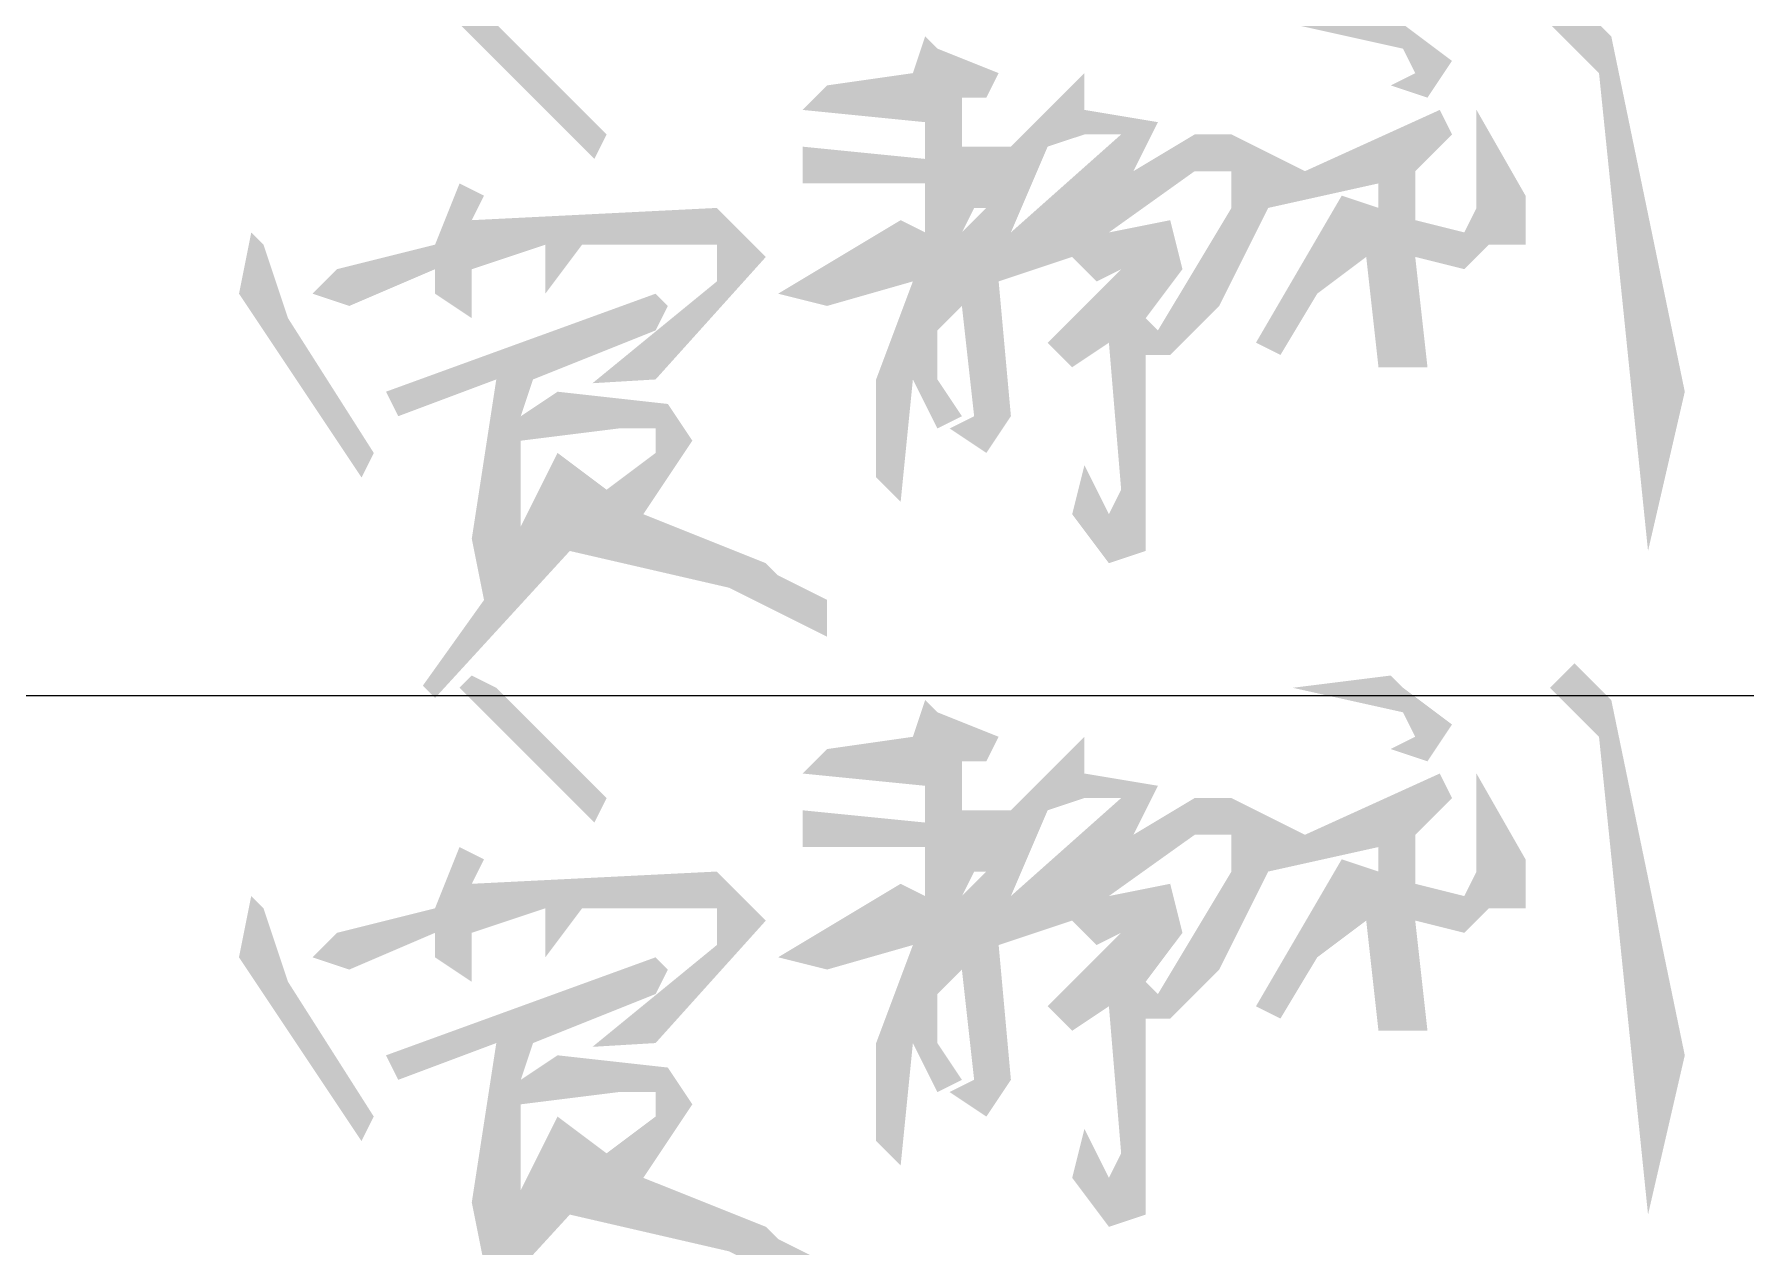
# Model space of a CAD drawing. Extents: x 4579863 to 4663963, y -547270 to -273670.
# Drawn here: x 4646604 to 4648280, y -544510 to -543322 of the extents above; entities that cross this region are included whole.
import ezdxf

# ---------------------------------------------------------------- set-up
doc = ezdxf.new("R2010")
doc.units = 0
doc.header["$LTSCALE"] = 1000
doc.header["$MEASUREMENT"] = 0
doc.layers.get('0').update_dxf_attribs({"linetype": 'CONTINUOUS'})

msp = doc.modelspace()

# ---------------------------------------------------------------- hatches: boundary and pattern name
h = msp.add_hatch(color=0)
h.dxf.hatch_style = 1
h.paths.add_polyline_path([(4647944.6, -543312.4), (4647932.6, -543300.4), (4647836.6, -543312.4), (4647944.6, -543336.4), (4647956.6, -543360.4), (4647932.6, -543372.4), (4647968.6, -543384.4), (4647992.6, -543348.4)])
h.paths.add_polyline_path([(4648124.6, -543300.4), (4648112.6, -543288.4), (4648088.6, -543312.4), (4648136.6, -543360.4), (4648184.6, -543828.4), (4648220.6, -543672.4), (4648148.6, -543324.4)])
h = msp.add_hatch(color=0)
h.dxf.hatch_style = 1
h.paths.add_polyline_path([(4647944.6, -543312.4), (4647932.6, -543300.4), (4647836.6, -543312.4), (4647944.6, -543336.4), (4647956.6, -543360.4), (4647932.6, -543372.4), (4647968.6, -543384.4), (4647992.6, -543348.4)])
h.paths.add_polyline_path([(4648124.6, -543300.4), (4648112.6, -543288.4), (4648088.6, -543312.4), (4648136.6, -543360.4), (4648184.6, -543828.4), (4648220.6, -543672.4), (4648148.6, -543324.4)])
h = msp.add_hatch(color=0)
h.dxf.hatch_style = 1
h.paths.add_polyline_path([(4647056.6, -543312.4), (4647032.6, -543300.4), (4647020.6, -543312.4), (4647152.6, -543444.4), (4647164.6, -543420.4)])
h = msp.add_hatch(color=0)
h.dxf.hatch_style = 1
h.paths.add_polyline_path([(4647056.6, -543312.4), (4647032.6, -543300.4), (4647020.6, -543312.4), (4647152.6, -543444.4), (4647164.6, -543420.4)])
h = msp.add_hatch(color=0)
h.dxf.hatch_style = 1
h.paths.add_polyline_path([(4647548.6, -543360.4), (4647488.6, -543336.4), (4647476.6, -543324.4), (4647464.6, -543360.4), (4647380.6, -543372.4), (4647356.6, -543396.4), (4647476.6, -543408.4), (4647476.6, -543444.4), (4647356.6, -543432.4), (4647356.6, -543468.4), (4647476.6, -543468.4), (4647476.6, -543516.4), (4647452.6, -543504.4), (4647332.6, -543576.4), (4647380.6, -543588.4), (4647464.6, -543564.4), (4647428.6, -543660.4), (4647428.6, -543756.4), (4647452.6, -543780.4), (4647464.6, -543660.4), (4647488.6, -543708.4), (4647512.6, -543696.4), (4647488.6, -543660.4), (4647488.6, -543612.4), (4647512.6, -543588.4), (4647524.6, -543696.4), (4647500.6, -543708.4), (4647536.6, -543732.4), (4647560.6, -543696.4), (4647548.6, -543564.4), (4647620.6, -543540.4), (4647644.6, -543564.4), (4647668.6, -543552.4), (4647596.6, -543624.4), (4647620.6, -543648.4), (4647656.6, -543624.4), (4647668.6, -543768.4), (4647656.6, -543792.4), (4647632.6, -543744.4), (4647620.6, -543792.4), (4647656.6, -543840.4), (4647692.6, -543828.4), (4647692.6, -543636.4), (4647716.6, -543636.4), (4647764.6, -543588.4), (4647812.6, -543492.4), (4647920.6, -543468.4), (4647920.6, -543492.4), (4647884.6, -543480.4), (4647800.6, -543624.4), (4647824.6, -543636.4), (4647860.6, -543576.4), (4647908.6, -543540.4), (4647920.6, -543648.4), (4647968.6, -543648.4), (4647956.6, -543540.4), (4648004.6, -543552.4), (4648028.6, -543528.4), (4648064.6, -543528.4), (4648064.6, -543480.4), (4648016.6, -543396.4), (4648016.6, -543492.4), (4648004.6, -543516.4), (4647956.6, -543504.4), (4647956.6, -543456.4), (4647992.6, -543420.4), (4647980.6, -543396.4), (4647848.6, -543456.4), (4647776.6, -543420.4), (4647740.6, -543420.4), (4647680.6, -543456.4), (4647704.6, -543408.4), (4647632.6, -543396.4), (4647632.6, -543360.4), (4647560.6, -543432.4), (4647512.6, -543432.4), (4647512.6, -543384.4), (4647536.6, -543384.4)])
h.paths.add_polyline_path([(4647524.6, -543492.4), (4647536.6, -543492.4), (4647512.6, -543516.4)], flags=16)
h.paths.add_polyline_path([(4647596.6, -543432.4), (4647632.6, -543420.4), (4647668.6, -543420.4), (4647560.6, -543516.4)], flags=16)
h.paths.add_polyline_path([(4647656.6, -543516.4), (4647740.6, -543456.4), (4647776.6, -543456.4), (4647776.6, -543492.4), (4647704.6, -543612.4), (4647692.6, -543600.4), (4647728.6, -543552.4), (4647716.6, -543504.4)], flags=16)
h = msp.add_hatch(color=0)
h.dxf.hatch_style = 1
h.paths.add_polyline_path([(4647548.6, -543360.4), (4647488.6, -543336.4), (4647476.6, -543324.4), (4647464.6, -543360.4), (4647380.6, -543372.4), (4647356.6, -543396.4), (4647476.6, -543408.4), (4647476.6, -543444.4), (4647356.6, -543432.4), (4647356.6, -543468.4), (4647476.6, -543468.4), (4647476.6, -543516.4), (4647452.6, -543504.4), (4647332.6, -543576.4), (4647380.6, -543588.4), (4647464.6, -543564.4), (4647428.6, -543660.4), (4647428.6, -543756.4), (4647452.6, -543780.4), (4647464.6, -543660.4), (4647488.6, -543708.4), (4647512.6, -543696.4), (4647488.6, -543660.4), (4647488.6, -543612.4), (4647512.6, -543588.4), (4647524.6, -543696.4), (4647500.6, -543708.4), (4647536.6, -543732.4), (4647560.6, -543696.4), (4647548.6, -543564.4), (4647620.6, -543540.4), (4647644.6, -543564.4), (4647668.6, -543552.4), (4647596.6, -543624.4), (4647620.6, -543648.4), (4647656.6, -543624.4), (4647668.6, -543768.4), (4647656.6, -543792.4), (4647632.6, -543744.4), (4647620.6, -543792.4), (4647656.6, -543840.4), (4647692.6, -543828.4), (4647692.6, -543636.4), (4647716.6, -543636.4), (4647764.6, -543588.4), (4647812.6, -543492.4), (4647920.6, -543468.4), (4647920.6, -543492.4), (4647884.6, -543480.4), (4647800.6, -543624.4), (4647824.6, -543636.4), (4647860.6, -543576.4), (4647908.6, -543540.4), (4647920.6, -543648.4), (4647968.6, -543648.4), (4647956.6, -543540.4), (4648004.6, -543552.4), (4648028.6, -543528.4), (4648064.6, -543528.4), (4648064.6, -543480.4), (4648016.6, -543396.4), (4648016.6, -543492.4), (4648004.6, -543516.4), (4647956.6, -543504.4), (4647956.6, -543456.4), (4647992.6, -543420.4), (4647980.6, -543396.4), (4647848.6, -543456.4), (4647776.6, -543420.4), (4647740.6, -543420.4), (4647680.6, -543456.4), (4647704.6, -543408.4), (4647632.6, -543396.4), (4647632.6, -543360.4), (4647560.6, -543432.4), (4647512.6, -543432.4), (4647512.6, -543384.4), (4647536.6, -543384.4)])
h.paths.add_polyline_path([(4647524.6, -543492.4), (4647536.6, -543492.4), (4647512.6, -543516.4)], flags=16)
h.paths.add_polyline_path([(4647596.6, -543432.4), (4647632.6, -543420.4), (4647668.6, -543420.4), (4647560.6, -543516.4)], flags=16)
h.paths.add_polyline_path([(4647656.6, -543516.4), (4647740.6, -543456.4), (4647776.6, -543456.4), (4647776.6, -543492.4), (4647704.6, -543612.4), (4647692.6, -543600.4), (4647728.6, -543552.4), (4647716.6, -543504.4)], flags=16)
h = msp.add_hatch(color=0)
h.dxf.hatch_style = 1
h.paths.add_polyline_path([(4646852.6, -543600.4), (4646828.6, -543528.4), (4646816.6, -543516.4), (4646804.6, -543576.4), (4646924.6, -543756.4), (4646936.6, -543732.4)])
h.paths.add_polyline_path([(4646996.6, -543552.4), (4646996.6, -543576.4), (4647032.6, -543600.4), (4647032.6, -543552.4), (4647104.6, -543528.4), (4647104.6, -543576.4), (4647140.6, -543528.4), (4647272.6, -543528.4), (4647272.6, -543564.4), (4647150.8, -543664.1), (4647212.6, -543660.4), (4647320.6, -543540.4), (4647272.6, -543492.4), (4647032.6, -543504.4), (4647044.6, -543480.4), (4647020.6, -543468.4), (4646996.6, -543528.4), (4646900.6, -543552.4), (4646876.6, -543576.4), (4646912.6, -543588.4)])
h.paths.add_polyline_path([(4647212.6, -543612.4), (4647224.6, -543588.4), (4647212.6, -543576.4), (4646948.6, -543672.4), (4646960.6, -543696.4), (4647056.6, -543660.4), (4647032.6, -543816.4), (4647044.6, -543876.4), (4646984.6, -543960.4), (4646996.6, -543972.4), (4647128.6, -543828.4), (4647284.6, -543864.4), (4647380.6, -543912.4), (4647380.6, -543876.4), (4647332.6, -543852.4), (4647320.6, -543840.4), (4647200.6, -543792.4), (4647248.6, -543720.4), (4647224.6, -543684.4), (4647116.6, -543672.4), (4647080.6, -543696.4), (4647092.6, -543660.4)])
h.paths.add_polyline_path([(4647080.6, -543720.4), (4647176.6, -543708.4), (4647212.6, -543708.4), (4647212.6, -543732.4), (4647164.6, -543768.4), (4647116.6, -543732.4), (4647080.6, -543804.4)], flags=16)
h = msp.add_hatch(color=0)
h.dxf.hatch_style = 1
h.paths.add_polyline_path([(4646852.6, -543600.4), (4646828.6, -543528.4), (4646816.6, -543516.4), (4646804.6, -543576.4), (4646924.6, -543756.4), (4646936.6, -543732.4)])
h.paths.add_polyline_path([(4646996.6, -543552.4), (4646996.6, -543576.4), (4647032.6, -543600.4), (4647032.6, -543552.4), (4647104.6, -543528.4), (4647104.6, -543576.4), (4647140.6, -543528.4), (4647272.6, -543528.4), (4647272.6, -543564.4), (4647150.8, -543664.1), (4647212.6, -543660.4), (4647320.6, -543540.4), (4647272.6, -543492.4), (4647032.6, -543504.4), (4647044.6, -543480.4), (4647020.6, -543468.4), (4646996.6, -543528.4), (4646900.6, -543552.4), (4646876.6, -543576.4), (4646912.6, -543588.4)])
h.paths.add_polyline_path([(4647212.6, -543612.4), (4647224.6, -543588.4), (4647212.6, -543576.4), (4646948.6, -543672.4), (4646960.6, -543696.4), (4647056.6, -543660.4), (4647032.6, -543816.4), (4647044.6, -543876.4), (4646984.6, -543960.4), (4646996.6, -543972.4), (4647128.6, -543828.4), (4647284.6, -543864.4), (4647380.6, -543912.4), (4647380.6, -543876.4), (4647332.6, -543852.4), (4647320.6, -543840.4), (4647200.6, -543792.4), (4647248.6, -543720.4), (4647224.6, -543684.4), (4647116.6, -543672.4), (4647080.6, -543696.4), (4647092.6, -543660.4)])
h.paths.add_polyline_path([(4647080.6, -543720.4), (4647176.6, -543708.4), (4647212.6, -543708.4), (4647212.6, -543732.4), (4647164.6, -543768.4), (4647116.6, -543732.4), (4647080.6, -543804.4)], flags=16)
h = msp.add_hatch(color=0)
h.dxf.hatch_style = 1
h.paths.add_polyline_path([(4647944.6, -543962.4), (4647932.6, -543950.4), (4647836.6, -543962.4), (4647944.6, -543986.4), (4647956.6, -544010.4), (4647932.6, -544022.4), (4647968.6, -544034.4), (4647992.6, -543998.4)])
h.paths.add_polyline_path([(4648124.6, -543950.4), (4648112.6, -543938.4), (4648088.6, -543962.4), (4648136.6, -544010.4), (4648184.6, -544478.4), (4648220.6, -544322.4), (4648148.6, -543974.4)])
h = msp.add_hatch(color=0)
h.dxf.hatch_style = 1
h.paths.add_polyline_path([(4647944.6, -543962.4), (4647932.6, -543950.4), (4647836.6, -543962.4), (4647944.6, -543986.4), (4647956.6, -544010.4), (4647932.6, -544022.4), (4647968.6, -544034.4), (4647992.6, -543998.4)])
h.paths.add_polyline_path([(4648124.6, -543950.4), (4648112.6, -543938.4), (4648088.6, -543962.4), (4648136.6, -544010.4), (4648184.6, -544478.4), (4648220.6, -544322.4), (4648148.6, -543974.4)])
h = msp.add_hatch(color=0)
h.dxf.hatch_style = 1
h.paths.add_polyline_path([(4647056.6, -543962.4), (4647032.6, -543950.4), (4647020.6, -543962.4), (4647152.6, -544094.4), (4647164.6, -544070.4)])
h = msp.add_hatch(color=0)
h.dxf.hatch_style = 1
h.paths.add_polyline_path([(4647056.6, -543962.4), (4647032.6, -543950.4), (4647020.6, -543962.4), (4647152.6, -544094.4), (4647164.6, -544070.4)])
h = msp.add_hatch(color=0)
h.dxf.hatch_style = 1
h.paths.add_polyline_path([(4647548.6, -544010.4), (4647488.6, -543986.4), (4647476.6, -543974.4), (4647464.6, -544010.4), (4647380.6, -544022.4), (4647356.6, -544046.4), (4647476.6, -544058.4), (4647476.6, -544094.4), (4647356.6, -544082.4), (4647356.6, -544118.4), (4647476.6, -544118.4), (4647476.6, -544166.4), (4647452.6, -544154.4), (4647332.6, -544226.4), (4647380.6, -544238.4), (4647464.6, -544214.4), (4647428.6, -544310.4), (4647428.6, -544406.4), (4647452.6, -544430.4), (4647464.6, -544310.4), (4647488.6, -544358.4), (4647512.6, -544346.4), (4647488.6, -544310.4), (4647488.6, -544262.4), (4647512.6, -544238.4), (4647524.6, -544346.4), (4647500.6, -544358.4), (4647536.6, -544382.4), (4647560.6, -544346.4), (4647548.6, -544214.4), (4647620.6, -544190.4), (4647644.6, -544214.4), (4647668.6, -544202.4), (4647596.6, -544274.4), (4647620.6, -544298.4), (4647656.6, -544274.4), (4647668.6, -544418.4), (4647656.6, -544442.4), (4647632.6, -544394.4), (4647620.6, -544442.4), (4647656.6, -544490.4), (4647692.6, -544478.4), (4647692.6, -544286.4), (4647716.6, -544286.4), (4647764.6, -544238.4), (4647812.6, -544142.4), (4647920.6, -544118.4), (4647920.6, -544142.4), (4647884.6, -544130.4), (4647800.6, -544274.4), (4647824.6, -544286.4), (4647860.6, -544226.4), (4647908.6, -544190.4), (4647920.6, -544298.4), (4647968.6, -544298.4), (4647956.6, -544190.4), (4648004.6, -544202.4), (4648028.6, -544178.4), (4648064.6, -544178.4), (4648064.6, -544130.4), (4648016.6, -544046.4), (4648016.6, -544142.4), (4648004.6, -544166.4), (4647956.6, -544154.4), (4647956.6, -544106.4), (4647992.6, -544070.4), (4647980.6, -544046.4), (4647848.6, -544106.4), (4647776.6, -544070.4), (4647740.6, -544070.4), (4647680.6, -544106.4), (4647704.6, -544058.4), (4647632.6, -544046.4), (4647632.6, -544010.4), (4647560.6, -544082.4), (4647512.6, -544082.4), (4647512.6, -544034.4), (4647536.6, -544034.4)])
h.paths.add_polyline_path([(4647524.6, -544142.4), (4647536.6, -544142.4), (4647512.6, -544166.4)], flags=16)
h.paths.add_polyline_path([(4647596.6, -544082.4), (4647632.6, -544070.4), (4647668.6, -544070.4), (4647560.6, -544166.4)], flags=16)
h.paths.add_polyline_path([(4647656.6, -544166.4), (4647740.6, -544106.4), (4647776.6, -544106.4), (4647776.6, -544142.4), (4647704.6, -544262.4), (4647692.6, -544250.4), (4647728.6, -544202.4), (4647716.6, -544154.4)], flags=16)
h = msp.add_hatch(color=0)
h.dxf.hatch_style = 1
h.paths.add_polyline_path([(4647548.6, -544010.4), (4647488.6, -543986.4), (4647476.6, -543974.4), (4647464.6, -544010.4), (4647380.6, -544022.4), (4647356.6, -544046.4), (4647476.6, -544058.4), (4647476.6, -544094.4), (4647356.6, -544082.4), (4647356.6, -544118.4), (4647476.6, -544118.4), (4647476.6, -544166.4), (4647452.6, -544154.4), (4647332.6, -544226.4), (4647380.6, -544238.4), (4647464.6, -544214.4), (4647428.6, -544310.4), (4647428.6, -544406.4), (4647452.6, -544430.4), (4647464.6, -544310.4), (4647488.6, -544358.4), (4647512.6, -544346.4), (4647488.6, -544310.4), (4647488.6, -544262.4), (4647512.6, -544238.4), (4647524.6, -544346.4), (4647500.6, -544358.4), (4647536.6, -544382.4), (4647560.6, -544346.4), (4647548.6, -544214.4), (4647620.6, -544190.4), (4647644.6, -544214.4), (4647668.6, -544202.4), (4647596.6, -544274.4), (4647620.6, -544298.4), (4647656.6, -544274.4), (4647668.6, -544418.4), (4647656.6, -544442.4), (4647632.6, -544394.4), (4647620.6, -544442.4), (4647656.6, -544490.4), (4647692.6, -544478.4), (4647692.6, -544286.4), (4647716.6, -544286.4), (4647764.6, -544238.4), (4647812.6, -544142.4), (4647920.6, -544118.4), (4647920.6, -544142.4), (4647884.6, -544130.4), (4647800.6, -544274.4), (4647824.6, -544286.4), (4647860.6, -544226.4), (4647908.6, -544190.4), (4647920.6, -544298.4), (4647968.6, -544298.4), (4647956.6, -544190.4), (4648004.6, -544202.4), (4648028.6, -544178.4), (4648064.6, -544178.4), (4648064.6, -544130.4), (4648016.6, -544046.4), (4648016.6, -544142.4), (4648004.6, -544166.4), (4647956.6, -544154.4), (4647956.6, -544106.4), (4647992.6, -544070.4), (4647980.6, -544046.4), (4647848.6, -544106.4), (4647776.6, -544070.4), (4647740.6, -544070.4), (4647680.6, -544106.4), (4647704.6, -544058.4), (4647632.6, -544046.4), (4647632.6, -544010.4), (4647560.6, -544082.4), (4647512.6, -544082.4), (4647512.6, -544034.4), (4647536.6, -544034.4)])
h.paths.add_polyline_path([(4647524.6, -544142.4), (4647536.6, -544142.4), (4647512.6, -544166.4)], flags=16)
h.paths.add_polyline_path([(4647596.6, -544082.4), (4647632.6, -544070.4), (4647668.6, -544070.4), (4647560.6, -544166.4)], flags=16)
h.paths.add_polyline_path([(4647656.6, -544166.4), (4647740.6, -544106.4), (4647776.6, -544106.4), (4647776.6, -544142.4), (4647704.6, -544262.4), (4647692.6, -544250.4), (4647728.6, -544202.4), (4647716.6, -544154.4)], flags=16)
h = msp.add_hatch(color=0)
h.dxf.hatch_style = 1
h.paths.add_polyline_path([(4646852.6, -544250.4), (4646828.6, -544178.4), (4646816.6, -544166.4), (4646804.6, -544226.4), (4646924.6, -544406.4), (4646936.6, -544382.4)])
h.paths.add_polyline_path([(4646996.6, -544202.4), (4646996.6, -544226.4), (4647032.6, -544250.4), (4647032.6, -544202.4), (4647104.6, -544178.4), (4647104.6, -544226.4), (4647140.6, -544178.4), (4647272.6, -544178.4), (4647272.6, -544214.4), (4647150.8, -544314.1), (4647212.6, -544310.4), (4647320.6, -544190.4), (4647272.6, -544142.4), (4647032.6, -544154.4), (4647044.6, -544130.4), (4647020.6, -544118.4), (4646996.6, -544178.4), (4646900.6, -544202.4), (4646876.6, -544226.4), (4646912.6, -544238.4)])
h.paths.add_polyline_path([(4647212.6, -544262.4), (4647224.6, -544238.4), (4647212.6, -544226.4), (4646948.6, -544322.4), (4646960.6, -544346.4), (4647056.6, -544310.4), (4647032.6, -544466.4), (4647044.6, -544526.4), (4646984.6, -544610.4), (4646996.6, -544622.4), (4647128.6, -544478.4), (4647284.6, -544514.4), (4647380.6, -544562.4), (4647380.6, -544526.4), (4647332.6, -544502.4), (4647320.6, -544490.4), (4647200.6, -544442.4), (4647248.6, -544370.4), (4647224.6, -544334.4), (4647116.6, -544322.4), (4647080.6, -544346.4), (4647092.6, -544310.4)])
h.paths.add_polyline_path([(4647080.6, -544370.4), (4647176.6, -544358.4), (4647212.6, -544358.4), (4647212.6, -544382.4), (4647164.6, -544418.4), (4647116.6, -544382.4), (4647080.6, -544454.4)], flags=16)
h = msp.add_hatch(color=0)
h.dxf.hatch_style = 1
h.paths.add_polyline_path([(4646852.6, -544250.4), (4646828.6, -544178.4), (4646816.6, -544166.4), (4646804.6, -544226.4), (4646924.6, -544406.4), (4646936.6, -544382.4)])
h.paths.add_polyline_path([(4646996.6, -544202.4), (4646996.6, -544226.4), (4647032.6, -544250.4), (4647032.6, -544202.4), (4647104.6, -544178.4), (4647104.6, -544226.4), (4647140.6, -544178.4), (4647272.6, -544178.4), (4647272.6, -544214.4), (4647150.8, -544314.1), (4647212.6, -544310.4), (4647320.6, -544190.4), (4647272.6, -544142.4), (4647032.6, -544154.4), (4647044.6, -544130.4), (4647020.6, -544118.4), (4646996.6, -544178.4), (4646900.6, -544202.4), (4646876.6, -544226.4), (4646912.6, -544238.4)])
h.paths.add_polyline_path([(4647212.6, -544262.4), (4647224.6, -544238.4), (4647212.6, -544226.4), (4646948.6, -544322.4), (4646960.6, -544346.4), (4647056.6, -544310.4), (4647032.6, -544466.4), (4647044.6, -544526.4), (4646984.6, -544610.4), (4646996.6, -544622.4), (4647128.6, -544478.4), (4647284.6, -544514.4), (4647380.6, -544562.4), (4647380.6, -544526.4), (4647332.6, -544502.4), (4647320.6, -544490.4), (4647200.6, -544442.4), (4647248.6, -544370.4), (4647224.6, -544334.4), (4647116.6, -544322.4), (4647080.6, -544346.4), (4647092.6, -544310.4)])
h.paths.add_polyline_path([(4647080.6, -544370.4), (4647176.6, -544358.4), (4647212.6, -544358.4), (4647212.6, -544382.4), (4647164.6, -544418.4), (4647116.6, -544382.4), (4647080.6, -544454.4)], flags=16)

# ---------------------------------------------------------------- linework, layer by layer
msp.add_line((4644962.8, -543970.1), (4650462.8, -543970.1))
msp.add_line((4644962.8, -543970.1), (4650462.8, -543970.1))

doc.saveas('drawing.dxf')
